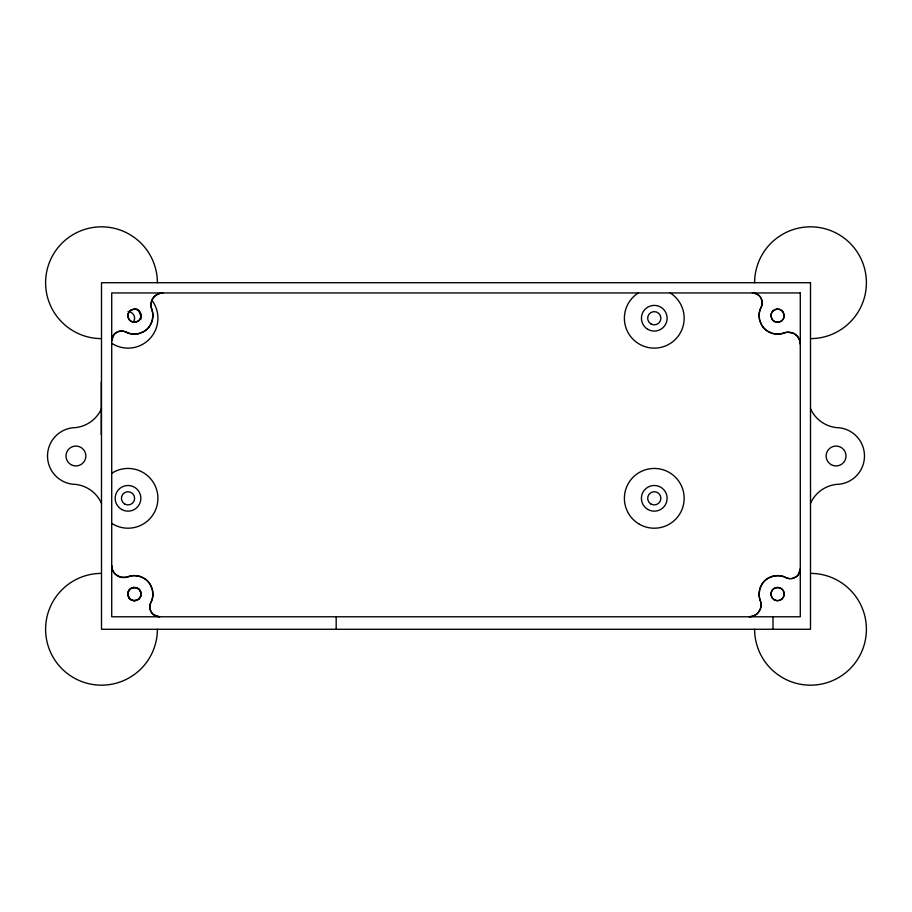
<?xml version="1.0" encoding="UTF-8"?>
<svg xmlns="http://www.w3.org/2000/svg" width="912" height="912" viewBox="0 0 912 912"><rect width="100%" height="100%" fill="white"/><g stroke="black" fill="none" stroke-linecap="round" stroke-linejoin="round"><path stroke-width="1.37" d="M149.819 606.286L150.309 610.117L152.053 613.229A6.84 4.834 45 0 0 153.478 614.631L159.611 616.774A9.815 9.815 0 0 1 150.868 602.479A18.468 18.468 0 0 0 127.885 576.794A11.924 11.924 0 0 1 111.72 565.645L112.381 569.567M150.925 304.631L151.837 300.276L154.037 296.833A8.356 5.905 -45 0 1 155.747 295.283L160.25 293.242M761.075 605.101L760.437 608.714M770.971 593.381L771.016 595.091M762.124 304.049L762.136 301.553M149.978 605.089L150.104 604.519A17.134 12.118 45 0 1 150.868 602.479A30.495 21.557 45 0 0 152.885 595.468L152.464 590.018L150.172 584.387A13.498 9.542 45 0 0 148.2 581.742A13.224 9.348 45 0 0 144.552 578.607L139.798 576.384L134.417 575.586A28.443 20.11 45 0 0 127.897 576.817M762.022 304.631L761.896 305.201A17.134 12.118 45 0 1 761.132 307.253A30.495 21.557 45 0 0 759.115 314.264L759.536 319.713L761.828 325.345A13.498 9.542 45 0 0 763.8 327.989A13.224 9.348 45 0 0 767.448 331.124L772.202 333.347L777.583 334.134A28.443 20.11 45 0 0 784.103 332.903M771.073 592.72L772.453 589.847A4.742 3.352 -45 0 1 773.855 588.571L777.913 587.442M760.163 609.455L757.963 612.898A8.356 5.905 -45 0 1 756.253 614.437L753.073 616.113L749.151 616.774A11.924 11.924 0 0 0 760.3 600.62A18.468 18.468 0 0 1 785.984 577.627A9.815 9.815 0 0 0 800.28 568.883L798.137 575.016A6.84 4.834 -45 0 1 796.735 576.441L791.673 578.641M118.378 331.535L115.265 333.279A6.84 4.834 -45 0 0 113.863 334.704L111.72 340.837A9.815 9.815 0 0 1 126.016 332.105A18.468 18.468 0 0 0 151.7 309.111A11.924 11.924 0 0 1 162.849 292.946L160.911 293.117M778.894 600.541L781.253 599.537A4.742 3.352 -45 0 0 782.667 598.261L783.875 596.026L784.092 593.017A11.981 8.47 -45 0 0 777.89 587.488M119.027 331.341L123.405 331.204M776.522 309.134L779.521 309.35L781.766 310.57A4.742 3.352 45 0 1 783.043 311.972L784.16 316.031A11.981 8.47 45 0 1 778.54 322.096M778.597 322.21L775.588 321.993L773.353 320.785A4.742 3.352 45 0 1 772.076 319.371L770.948 315.324A11.981 8.47 45 0 1 776.579 309.259M133.403 587.522L136.412 587.738L138.647 588.947A4.742 3.352 45 0 1 139.924 590.349L140.927 592.72M135.478 600.586L133.768 600.632M787.227 332.219L792.961 333.074M778.232 600.632L777.206 600.666A11.981 8.47 -45 0 1 771.199 595.365M134.087 322.278L138.145 321.161A4.742 3.352 -45 0 0 139.547 319.884L140.767 317.638L140.984 314.64M133.038 334.088L138.476 333.689L144.119 331.398A13.498 9.542 -45 0 0 146.752 329.437A13.224 9.348 -45 0 0 149.899 325.778L152.11 321.024L152.908 315.655A28.443 20.11 -45 0 0 151.677 309.122M778.962 575.643L773.524 576.042L767.881 578.322A13.498 9.542 -45 0 0 765.248 580.294A13.224 9.348 -45 0 0 762.101 583.942L759.89 588.696L759.092 594.077A28.443 20.11 -45 0 0 760.323 600.598M753.517 293.014L752.389 292.946A9.815 9.815 0 0 1 761.132 307.253A18.468 18.468 0 0 0 784.115 332.937A11.924 11.924 0 0 1 800.28 344.075L799.619 340.153L797.943 336.973M789.792 578.675L788.025 578.39A17.134 12.118 -45 0 1 785.984 577.627A30.495 21.557 -45 0 0 778.973 575.609M133.106 600.541L130.234 599.161A4.742 3.352 45 0 1 128.957 597.748L127.84 593.701A11.981 8.47 45 0 1 133.46 587.636M754.657 293.219L758.522 295.089A6.84 4.834 45 0 1 759.947 296.503M793.691 333.404L796.404 335.274A8.356 5.905 45 0 1 797.476 336.391M115.596 574.457L120.509 577.159L126.084 577.319A19.574 13.84 45 0 0 127.885 576.794M760.38 297.05L762.044 300.914M112.632 570.228L114.057 572.747A8.356 5.905 45 0 0 115.037 573.91M127.908 316.715L128.125 313.705L129.333 311.459A4.742 3.352 -45 0 1 130.747 310.183L134.794 309.065A11.981 8.47 -45 0 1 140.858 314.697M761.064 604.405L760.825 602.41A19.574 13.84 -45 0 0 760.3 600.62M150.936 305.326L151.175 307.321A19.574 13.84 -45 0 0 151.7 309.111M141.029 593.381L141.052 594.407A11.981 8.47 45 0 1 135.751 600.415M773.011 616.774L773.011 629.28M336.175 616.774L336.175 629.28M101.266 381.889L101.266 434.659M128.022 311.608A6.612 6.612 0 0 1 133.027 322.563M152.429 300.983A29.879 29.879 0 0 1 111.72 343.277M137.096 309.157A12.836 12.836 0 0 1 140.813 319.382M810.506 408.679A32.444 32.444 0 0 0 836.076 427.591A28.409 28.409 0 0 1 864.485 456A28.409 28.409 0 0 1 836.076 484.409A32.444 32.444 0 0 0 810.506 503.321M101.494 408.679A32.444 32.444 0 0 1 75.924 427.591A28.409 28.409 0 0 0 47.515 456A28.409 28.409 0 0 0 75.924 484.409A32.444 32.444 0 0 1 101.494 503.321M157.388 629.28A55.894 55.894 0 0 1 101.494 685.174A55.894 55.894 0 0 1 45.6 629.28A55.894 55.894 0 0 1 101.494 573.386M101.494 338.614A55.894 55.894 0 0 1 45.6 282.72A55.894 55.894 0 0 1 101.494 226.826A55.894 55.894 0 0 1 157.388 282.72M754.612 282.72A55.894 55.894 0 0 1 810.506 226.826A55.894 55.894 0 0 1 866.4 282.72A55.894 55.894 0 0 1 810.506 338.614M810.506 573.386A55.894 55.894 0 0 1 866.4 629.28A55.894 55.894 0 0 1 810.506 685.174A55.894 55.894 0 0 1 754.612 629.28M784.115 332.937A19.574 13.84 45 0 1 785.916 332.413M124.522 331.489A17.134 12.118 -45 0 1 126.016 332.105M133.027 334.111A30.495 21.557 -45 0 1 126.038 332.071M134.11 322.232A11.981 8.47 -45 0 1 128.022 316.658M111.72 473.282A29.879 29.879 0 0 1 150.571 478.709A29.879 29.879 0 0 1 150.571 517.936A29.879 29.879 0 0 1 111.72 523.363M670.206 292.946A29.879 29.879 0 0 1 676.921 337.736A29.879 29.879 0 0 1 631.628 337.736A29.879 29.879 0 0 1 638.343 292.946M810.506 282.72L101.494 282.72L101.494 629.28L810.506 629.28L810.506 282.72M800.28 292.946L111.72 292.946L111.72 616.774L800.28 616.774L800.28 292.946M774.254 321.4A6.612 6.612 0 0 0 784.172 315.677A6.612 6.612 0 0 0 774.254 309.943A6.612 6.612 0 0 0 774.254 321.4M774.254 599.788A6.612 6.612 0 0 0 784.172 594.054A6.612 6.612 0 0 0 774.254 588.32A6.612 6.612 0 0 0 774.254 599.788M131.134 599.788A6.612 6.612 0 0 0 141.064 594.054A6.612 6.612 0 0 0 131.134 588.32A6.612 6.612 0 0 0 131.134 599.788A6.612 6.612 0 0 0 141.064 594.054A6.612 6.612 0 0 0 131.134 588.32A6.612 6.612 0 0 0 131.134 599.788M131.134 321.4A6.612 6.612 0 0 0 141.064 315.677A6.612 6.612 0 0 0 131.134 309.943A6.612 6.612 0 0 0 131.134 321.4M124.716 504.051A6.612 6.612 0 0 0 134.634 498.328A6.612 6.612 0 0 0 124.716 492.594A6.612 6.612 0 0 0 124.716 504.051M650.963 504.051A6.612 6.612 0 0 0 660.892 498.328A6.612 6.612 0 0 0 650.963 492.594A6.612 6.612 0 0 0 650.963 504.051M650.963 323.965A6.612 6.612 0 0 0 660.892 318.231A6.612 6.612 0 0 0 650.963 312.497A6.612 6.612 0 0 0 650.963 323.965M831.106 464.607A9.941 9.941 0 0 0 846.017 456A9.941 9.941 0 0 0 831.106 447.393A9.941 9.941 0 0 0 831.106 464.607M70.954 464.607A9.941 9.941 0 0 0 85.865 456A9.941 9.941 0 0 0 70.954 447.393A9.941 9.941 0 0 0 70.954 464.607M639.335 524.206A29.879 29.879 0 0 0 684.16 498.328A29.879 29.879 0 0 0 639.335 472.45A29.879 29.879 0 0 0 639.335 524.206M647.851 509.443A12.836 12.836 0 0 0 667.117 498.328A12.836 12.836 0 0 0 647.851 487.202A12.836 12.836 0 0 0 647.851 509.443M121.604 509.443A12.836 12.836 0 0 0 140.858 498.328A12.836 12.836 0 0 0 121.604 487.202A12.836 12.836 0 0 0 121.604 509.443M647.851 329.346A12.836 12.836 0 0 0 667.117 318.231A12.836 12.836 0 0 0 647.851 307.116A12.836 12.836 0 0 0 647.851 329.346"/></g></svg>
